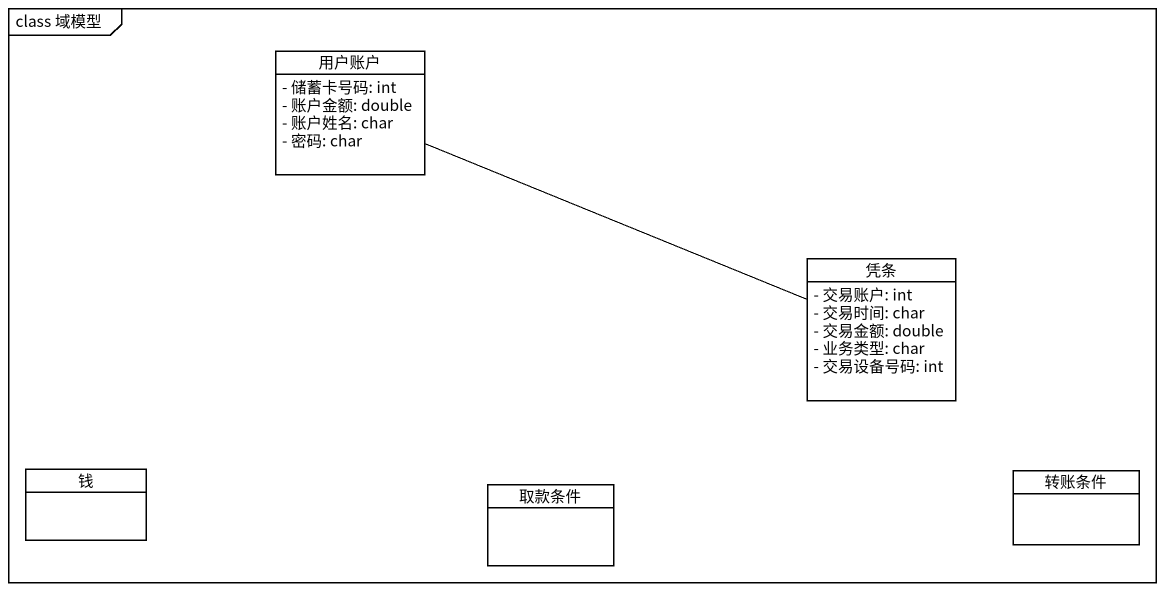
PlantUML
@startuml
mainframe class 域模型
hide circle
hide empty members
skinparam classAttributeIconSize 0
class 用户账户 {
  - 储蓄卡号码: int
  - 账户金额: double
  - 账户姓名: char
  - 密码: char
}
class 凭条 {
  - 交易账户: int
  - 交易时间: char
  - 交易金额: double
  - 业务类型: char
  - 交易设备号码: int
}
class 钱
class 取款条件
class 转账条件
用户账户 -right- 凭条
@enduml
